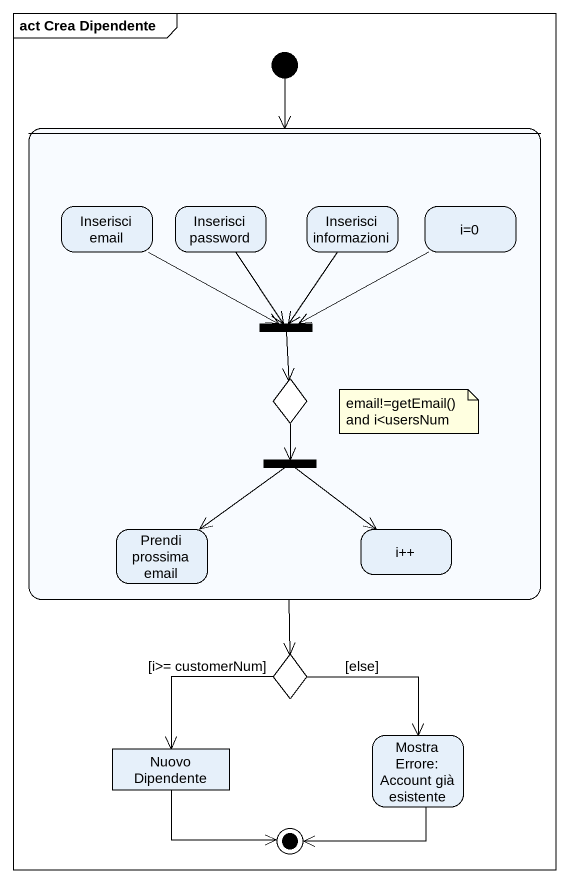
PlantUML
@startuml
mainframe act Crea Dipendente
hide empty description
state " " as state1 {
  state "Inserisci email" as Inserisci_email
  state "Inserisci password" as Inserisci_password
  state "Inserisci informazioni" as Inserisci_informazioni
  state "i=0" as i_0
  state fork1 <<join>>
  state choice1 <<choice>>
  state fork2 <<fork>>
  state "Prendi prossima email" as Prendi_prossima_email
  state "i++" as i
}
state choice2 <<choice>>
state "Nuovo Dipendente" as Nuovo_Dipendente <<object>>
state "Mostra Errore: Account già esistente" as Mostra_Errore_Account_già
[*] --> state1
state1 --> choice2
Inserisci_email -right-> fork1
Inserisci_password --> fork1
Inserisci_informazioni --> fork1
i_0 -left-> fork1
fork1 --> choice1
choice1 --> fork2
fork2 --> Prendi_prossima_email
fork2 --> i
choice2 --> Nuovo_Dipendente : [i>= customerNum]
choice2 --> Mostra_Errore_Account_già : [else]
Nuovo_Dipendente --> [*]
Mostra_Errore_Account_già -left-> [*]
note as N1
  email!=getEmail() and i<usersNum
end note
@enduml
